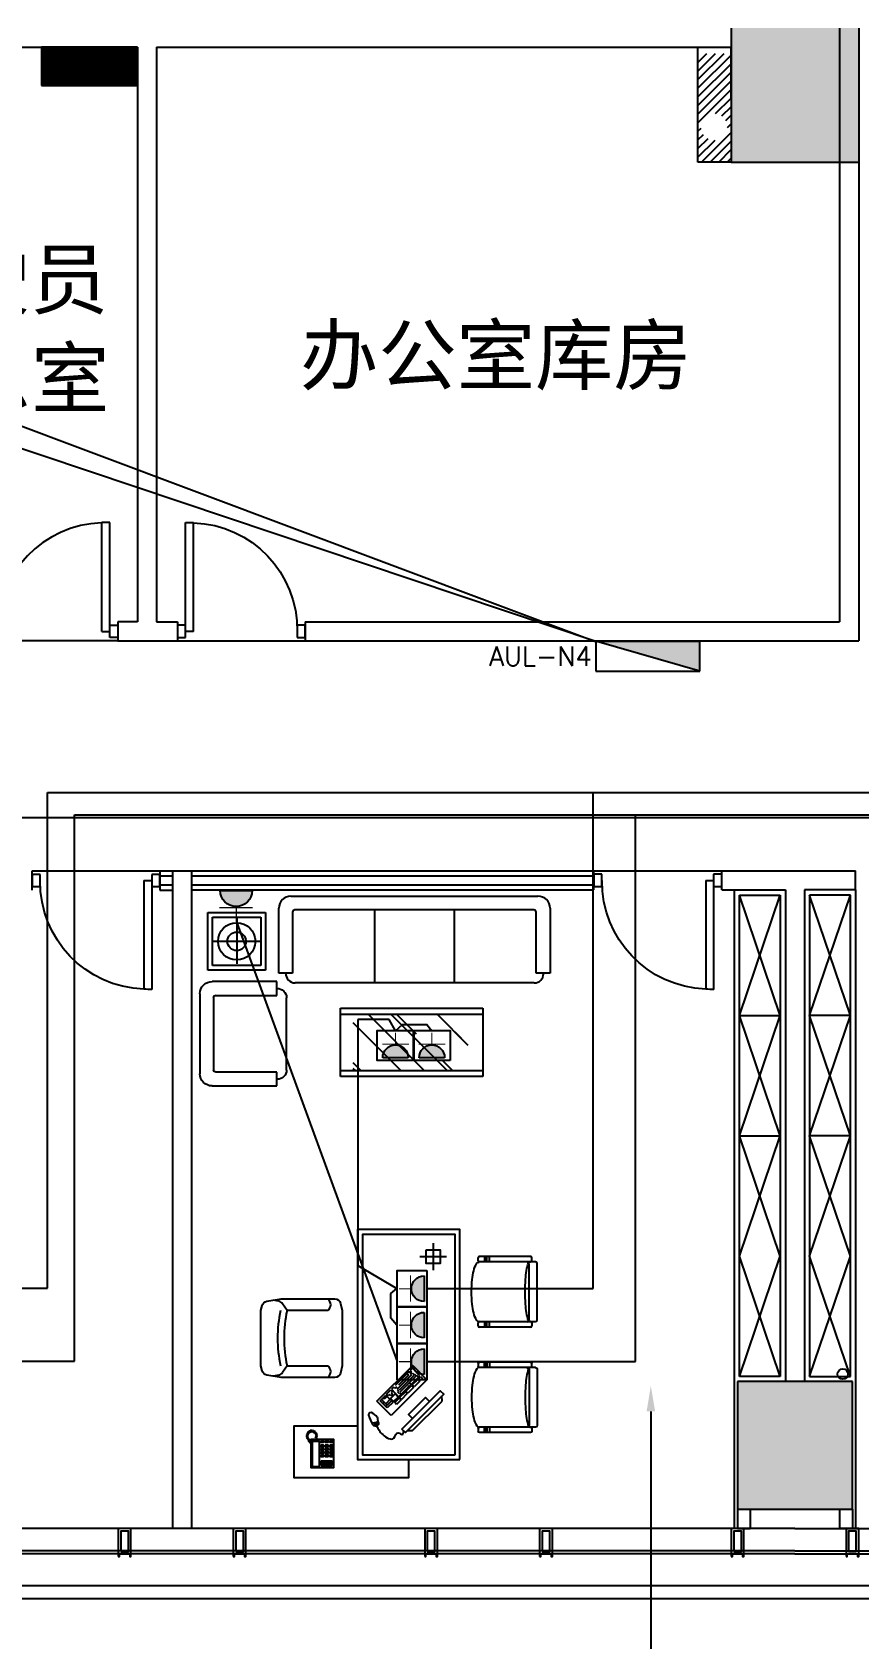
# Model space of a CAD drawing. Header units: inches. Extents: x 10 to 166961, y -47 to 131592.
# Drawn here: x 136649 to 143123, y 20647 to 33230 of the extents above; entities that cross this region are included whole.
import ezdxf

# ---------------------------------------------------------------- set-up
doc = ezdxf.new("R2010")
doc.units = ezdxf.units.IN
doc.header["$MEASUREMENT"] = 0
doc.linetypes.add('CONTINOUS', pattern=[0])
doc.linetypes.add('DASH', pattern=[0.35, 0.25, -0.1])
for name, color, linetype in [('2', 2, 'Continuous'), ('4', 4, 'Continuous'), ('8', 8, 'Continuous'), ('D-电气标号', 7, 'Continuous'), ('METAL', 7, 'Continuous'), ('Shearwall', 7, 'Continuous'), ('shearwall-bh', 253, 'Continuous'), ('stair', 2, 'Continuous'), ('wall', 2, 'Continuous'), ('windows', 4, 'Continuous'), ('z', 2, 'Continuous'), ('修改', 1, 'Continuous'), ('家具', 9, 'Continuous'), ('尺寸3', 31, 'Continuous'), ('插座图', 4, 'Continuous')]:
    doc.layers.add(name, color=color, linetype=linetype)
doc.styles.add('_TCH_LABEL', font='complex_.ttf', dxfattribs={"bigfont": 'GBCBIG'})
doc.styles.add('F', font='')
doc.styles.get("Standard").update_dxf_attribs({"font": 'txt', "bigfont": 'gbcbig.shx'})
doc.styles.get('F').set_extended_font_data('SimHei')

# ---------------------------------------------------------------- blocks, each defined once
blk = doc.blocks.new('Metal')
at = {"layer": 'METAL', "color": 4}
for points in [[(-50, 20), (-40, 20), (-40, 0), (40, 0), (40, 20), (50, 20), (50, -200), (-50, -200)], [(-30, -20), (30, -20), (30, -180), (-30, -180)]]:
    blk.add_lwpolyline(points, close=True, dxfattribs=at)
blk = doc.blocks.new('A$C6F910B85')
at = {"layer": '2', "linetype": 'CONTINOUS'}
blk.add_lwpolyline([(16, 10), (125, 446), (164, 437), (55, 0)], close=True, dxfattribs=at)
at = {"layer": '家具', "color": 8, "linetype": 'CONTINOUS'}
for p, q in [((181, 381), (159, 417)), ((96, 41), (181, 381)), ((96, 41), (60, 19))]:
    blk.add_line(p, q, dxfattribs=at)
blk.add_lwpolyline([(95, 325), (49, 337), (0, 142), (46, 131)], dxfattribs=at)
blk = doc.blocks.new('A$C199E2D14')
at = {"layer": '家具', "color": 8}
for p, q in [((207, 195), (191, 175)), ((199, 175), (210, 192)), ((212, 197), (207, 195)), ((210, 192), (216, 195)), ((215, 199), (212, 197)), ((218, 205), (215, 204)), ((215, 204), (215, 199)), ((216, 195), (218, 196)), ((221, 202), (218, 205)), ((218, 198), (220, 195)), ((218, 196), (218, 198)), ((224, 208), (219, 206)), ((219, 206), (221, 202)), ((220, 195), (232, 202)), ((232, 151), (223, 152)), ((223, 148), (236, 147)), ((223, 148), (223, 148)), ((230, 203), (224, 208)), ((236, 214), (229, 210)), ((229, 210), (230, 203)), ((232, 202), (250, 213)), ((238, 150), (232, 151)), ((243, 210), (236, 214)), ((236, 147), (242, 144)), ((244, 148), (238, 150)), ((247, 220), (241, 217)), ((241, 217), (243, 210)), ((242, 144), (243, 145)), ((243, 145), (245, 141)), ((248, 151), (244, 148)), ((245, 141), (251, 139)), ((252, 216), (247, 220)), ((253, 148), (248, 151)), ((251, 213), (276, 213)), ((251, 139), (254, 145)), ((254, 223), (252, 216)), ((269, 144), (253, 148)), ((262, 223), (254, 223)), ((254, 145), (256, 137)), ((256, 137), (263, 135)), ((262, 215), (262, 223)), ((264, 223), (262, 215)), ((263, 135), (266, 143)), ((270, 223), (264, 223)), ((266, 143), (269, 134)), ((283, 149), (269, 144)), ((269, 134), (275, 136)), ((273, 216), (270, 223)), ((276, 223), (273, 216)), ((275, 136), (277, 143)), ((282, 222), (276, 223)), ((276, 213), (293, 203)), ((277, 143), (282, 138)), ((282, 214), (282, 222)), ((287, 219), (282, 214)), ((282, 138), (288, 140)), ((294, 160), (283, 149)), ((285, 146), (292, 143)), ((288, 140), (285, 146)), ((292, 216), (287, 219)), ((289, 209), (292, 216)), ((297, 212), (289, 209)), ((292, 143), (296, 147)), ((293, 203), (299, 189)), ((293, 154), (301, 151)), ((296, 147), (293, 154)), ((301, 173), (294, 160)), ((301, 209), (297, 212)), ((297, 202), (301, 209)), ((305, 204), (297, 202)), ((299, 189), (301, 173)), ((299, 161), (306, 161)), ((304, 155), (299, 161)), ((301, 194), (306, 199)), ((309, 194), (301, 194)), ((301, 169), (310, 169)), ((308, 165), (301, 169)), ((301, 151), (304, 155)), ((303, 187), (311, 189)), ((310, 185), (303, 187)), ((304, 177), (311, 180)), ((310, 174), (304, 177)), ((306, 199), (305, 204)), ((306, 161), (308, 165)), ((311, 189), (309, 194)), ((311, 180), (310, 185)), ((310, 169), (310, 174)), ((19, 101), (59, 101)), ((19, 101), (19, 10)), ((19, 10), (59, 10)), ((29, 101), (29, 10)), ((39, 101), (39, 10)), ((49, 101), (49, 10)), ((59, 101), (59, 10))]:
    blk.add_line(p, q, dxfattribs=at)
for points in [[(238, 146), (238, 0), (0, 0), (0, 186), (200, 186)], [(206, 186), (238, 186), (238, 150)]]:
    blk.add_lwpolyline(points, dxfattribs=at)
for points in [[(10, 175), (223, 175), (223, 120), (10, 120)], [(108, 106), (95, 106), (95, 82), (108, 82)], [(108, 69), (95, 69), (95, 45), (108, 45)], [(108, 31), (95, 31), (95, 7), (108, 7)], [(135, 106), (123, 106), (123, 82), (135, 82)], [(135, 69), (123, 69), (123, 45), (135, 45)], [(135, 31), (123, 31), (123, 7), (135, 7)], [(162, 106), (150, 106), (150, 82), (162, 82)], [(162, 69), (150, 69), (150, 45), (162, 45)], [(162, 31), (150, 31), (150, 7), (162, 7)], [(188, 106), (175, 106), (175, 82), (188, 82)], [(188, 69), (175, 69), (175, 45), (188, 45)], [(188, 31), (175, 31), (175, 7), (188, 7)], [(225, 106), (213, 106), (213, 82), (225, 82)], [(225, 69), (213, 69), (213, 45), (225, 45)], [(225, 31), (213, 31), (213, 7), (225, 7)]]:
    blk.add_lwpolyline(points, close=True, dxfattribs=at)
blk = doc.blocks.new('A$C2D870EBA')
at = {"layer": '4', "color": 4}
for p, q in [((58, 579), (58, 605)), ((515, 615), (68, 615)), ((112, 615), (112, 568)), ((121, 568), (121, 615)), ((134, 568), (134, 615)), ((156, 568), (156, 615)), ((557, 568), (515, 568)), ((525, 579), (525, 605)), ((573, 63), (573, 553)), ((58, 11), (58, 37)), ((515, 0), (68, 0)), ((112, 48), (112, 0)), ((121, 0), (121, 48)), ((134, 0), (134, 47)), ((156, 0), (156, 48)), ((557, 47), (515, 47)), ((525, 37), (525, 11))]:
    blk.add_line(p, q, dxfattribs=at)
for points in [[(0, 307, -0.025468), (5, 414, -0.03503), (19, 491, -0.073968), (46, 556, -0.261807), (64, 567, -0.264295)], [(64, 47, -0.261807), (46, 58, -0.073968), (19, 124, -0.03503), (5, 200, -0.025468), (0, 307, -0.025468)]]:
    blk.add_lwpolyline(points, format="xyb", dxfattribs=at)
for centre, radius, start, end in [((68, 605), 10.4, 90, 180), ((68, 579), 10.4, 180, 270), ((515, 605), 10.4, 0, 90), ((515, 579), 10.4, 270.0016, 0), ((557, 553), 15.6, 0, 90), ((68, 37), 10.4, 90, 180), ((68, 11), 10.4, 180, 270), ((515, 37), 10.4, 0, 89.9988), ((515, 11), 10.4, 270, 0), ((557, 63), 15.6, 270, 0)]:
    blk.add_arc(centre, radius, start, end, dxfattribs=at)
at = {"layer": '8', "color": 8}
for p, q in [((515, 568), (64, 568)), ((502, 68), (502, 547)), ((515, 47), (64, 47))]:
    blk.add_line(p, q, dxfattribs=at)
for points in [[(468, 308, -0.016344), (471, 416, -0.022849), (480, 492, -0.051986), (498, 561, -0.284906), (508, 568, -0.024025)], [(510, 49, -0.030131), (509, 49, -0.31106), (498, 56, -0.051986), (480, 125, -0.022849), (471, 201, -0.016344), (468, 308, -0.016344)]]:
    blk.add_lwpolyline(points, format="xyb", dxfattribs=at)
for centre, start, end in [((481, 547), 0, 90), ((481, 68), 270, 0)]:
    blk.add_arc(centre, 20.8, start, end, dxfattribs=at)
blk = doc.blocks.new('A$C0DE74622')
at = {"layer": '家具', "color": 4}
for p, q in [((671, 632), (88, 632)), ((0, 543), (0, 71)), ((101, 71), (101, 515)), ((117, 531), (643, 531)), ((659, 515), (659, 71)), ((760, 71), (760, 543)), ((0, 71), (101, 71)), ((115, 0), (642, 0)), ((659, 71), (760, 71))]:
    blk.add_line(p, q, dxfattribs=at)
at = {"layer": '家具', "color": 4, "extrusion": (0, 0, -1)}
for centre, major_axis, start_param, end_param in [((88, 543), (0.4, 88.5), 4.708006, 6.278802), ((671, 543), (0.8, -88.5), 3.15089, 4.721687), ((117, 515), (11.8, -11.8), 2.356194, 3.926991), ((643, 515), (11.8, 11.8), 5.497787, 7.068583), ((115, 67), (0.8, 67), 3.130013, 4.70081), ((642, 67), (0.4, 67), 1.50663, 3.134946)]:
    blk.add_ellipse(centre, major_axis=major_axis, ratio=1, start_param=start_param, end_param=end_param, dxfattribs=at)
blk = doc.blocks.new('*X143')
at = {"color": 0}
for p, q in [((-250, 32.8), (-82.8, 200)), ((-250, 68.2), (-118.2, 200)), ((-250, 103.6), (-153.6, 200)), ((-250, 138.9), (-188.9, 200)), ((-250, 174.3), (-224.3, 200)), ((-247.5, 0), (-47.5, 200)), ((-212.1, 0), (-12.1, 200)), ((-176.8, 0), (23.2, 200)), ((-141.4, 0), (58.6, 200)), ((-106.1, 0), (93.9, 200)), ((-70.7, 0), (129.3, 200)), ((-35.4, 0), (164.6, 200)), ((0, 0), (200, 200)), ((35.4, 0), (235.4, 200)), ((70.7, 0), (250, 179.3)), ((106.1, 0), (250, 143.9)), ((141.4, 0), (250, 108.6)), ((176.8, 0), (250, 73.2)), ((212.1, 0), (250, 37.9)), ((247.5, 0), (250, 2.5))]:
    blk.add_line(p, q, dxfattribs=at)
blk = doc.blocks.new('A$C127C375D')
at = {"layer": '插座图', "lineweight": -2}
blk.add_hatch(color=3, dxfattribs=at).paths.add_polyline_path([(91.7, 8.4, 1), (16.1, 8.4)])
at = {"layer": '插座图', "color": 3, "lineweight": -2}
blk.add_line((16.1, 8.4), (91.7, 8.4), dxfattribs=at)
blk.add_lwpolyline([(0, 0), (107.8, 0), (107.8, 88.6), (0, 88.6)], close=True, dxfattribs=at)
at = {"layer": '插座图', "color": 3, "lineweight": -2, "const_width": 3.2}
for points in [[(14.3, 48.8), (92.6, 48.8)], [(53.9, 46.2), (53.9, 82.6)]]:
    blk.add_lwpolyline(points, dxfattribs=at)
at = {"layer": '插座图', "color": 3, "lineweight": -2}
blk.add_arc((53.9, 8.4), 37.8, 0, 180, dxfattribs=at)
blk = doc.blocks.new('A$C029860CA')
at = {"layer": '插座图', "lineweight": -2}
blk.add_hatch(color=3, dxfattribs=at).paths.add_polyline_path([(96.7, 0, 1), (2.2, 0)])
at = {"layer": '插座图', "color": 3, "lineweight": -2}
blk.add_line((2.2, 0), (96.7, 0), dxfattribs=at)
at = {"layer": '插座图', "color": 3, "lineweight": -2, "const_width": 4}
for points in [[(0, 50.5), (97.9, 50.5)], [(49.5, 47.3), (49.5, 92.7)]]:
    blk.add_lwpolyline(points, dxfattribs=at)
at = {"layer": '插座图', "color": 3, "lineweight": -2}
blk.add_arc((49.5, 0), 47.3, 0, 180, dxfattribs=at)
blk = doc.blocks.new('A$C120B0ACC')
at = {"layer": '插座图', "lineweight": -2}
blk.add_hatch(color=3, dxfattribs=at).paths.add_polyline_path([(0, 44.1), (0, 0), (152.7, 0)])
at = {"layer": '插座图', "color": 3, "lineweight": -2}
for p, q in [((154.2, 44.1), (0, 44.1)), ((0, 44.1), (152.7, 0)), ((0, 44.1), (0, 0)), ((154.2, 0), (154.2, 44.1)), ((0, 0), (154.2, 0)), ((0, 0), (152.7, 0))]:
    blk.add_line(p, q, dxfattribs=at)

msp = doc.modelspace()

# ---------------------------------------------------------------- hatches: boundary and pattern name
at = {"layer": 'shearwall-bh'}
for points in [[(143123, 33262), (142123, 33262), (142123, 32212), (143123, 32212)], [(143073, 22662), (142173, 22662), (142173, 21662), (143073, 21662)]]:
    msp.add_hatch(color=252, dxfattribs=at).paths.add_polyline_path(points)
at = {"layer": '家具'}
h = msp.add_hatch(dxfattribs=at)
h.set_pattern_fill('AR-RROOF', color=8, scale=424.285714, angle=405, style=0)
h.set_pattern_definition([(135, (137746.2, 8170.4), (-864.044, 324.0165), [5727.86, -763.714, 1909.286, -381.86]), (135, (137252.1, 8394.5), (-89.105, -629.132), [1145.57, -126.013, 2291.143, -286.393]), (135, (137381.7, 8075.9), (-1584.981, 1223.1624), [3054.857, -534.6, 1527.43, -381.857])])
h.paths.add_polyline_path([(139164, 25099), (139164, 25539), (140064, 25539), (140064, 25099)])

# ---------------------------------------------------------------- linework, layer by layer
for p, q in [((137473, 33112), (136723, 33112)), ((136723, 33112), (136723, 32812)), ((137473, 32812), (137473, 33112)), ((136723, 32812), (137473, 32812))]:
    msp.add_line(p, q)
at = {"color": 252}
for p, q in [((141863, 32212), (141863, 33112)), ((142123, 32212), (141863, 32212))]:
    msp.add_line(p, q, dxfattribs=at)
at = {"color": 2}
for p, q in [((133805, 31182), (141062, 28459)), ((133805, 30897), (141070, 28459)), ((136770, 23393), (136770, 27276)), ((136770, 27276), (151393, 27276)), ((141043, 23390), (141043, 27276)), ((132094, 27079), (151218, 27079)), ((136981, 22822), (136981, 27101)), ((136981, 27101), (151581, 27101)), ((141374, 22819), (141374, 27101)), ((138251, 26255), (139507, 22819)), ((139444, 25499), (139200, 25499)), ((139200, 25499), (139200, 23570)), ((139494, 25410), (139444, 25499)), ((139200, 23570), (139505, 23390)), ((135579, 23393), (136770, 23393)), ((139741, 23390), (141043, 23390)), ((135579, 22822), (136981, 22822)), ((139741, 22819), (141374, 22819))]:
    msp.add_line(p, q, dxfattribs=at)
at = {"const_width": 300}
msp.add_lwpolyline([(137473, 32962), (136723, 32962)], dxfattribs=at)
at = {"color": 2}
for points in [[(139494, 25410), (139549, 25458), (139741, 25458), (139780, 25410)], [(139505, 23104), (139457, 23159), (139457, 23351), (139505, 23390)]]:
    msp.add_lwpolyline(points, dxfattribs=at)
at = {"layer": '4', "color": 252}
for p, q in [((142123, 32715), (142123, 33115)), ((138581, 23291), (138537, 23299)), ((138645, 23219), (138610, 23271)), ((138645, 22785), (138610, 22733)), ((138581, 22713), (138537, 22705))]:
    msp.add_line(p, q, dxfattribs=at)
at = {"layer": '4'}
for p, q in [((137194, 28537), (137194, 29389)), ((137256, 28537), (137256, 29391)), ((137850, 28537), (137850, 29391)), ((137913, 28537), (137913, 29389)), ((137256, 28585), (137319, 28585)), ((137256, 28489), (137256, 28585)), ((137319, 28585), (137319, 28489)), ((137788, 28585), (137788, 28489)), ((137850, 28585), (137788, 28585)), ((137850, 28489), (137850, 28585)), ((138725, 28585), (138725, 28489)), ((138788, 28585), (138725, 28585)), ((138788, 28489), (138788, 28585)), ((137194, 28537), (137256, 28537)), ((137319, 28489), (137256, 28489)), ((137788, 28489), (137850, 28489)), ((137913, 28537), (137850, 28537)), ((138725, 28489), (138788, 28489)), ((136649, 26634), (136649, 26539)), ((136711, 26634), (136649, 26634)), ((136711, 26539), (136711, 26634)), ((137524, 26586), (137524, 25735)), ((137524, 26586), (137586, 26586)), ((137586, 26634), (137586, 26539)), ((137649, 26634), (137586, 26634)), ((137586, 26586), (137586, 25733)), ((137649, 26539), (137649, 26634)), ((141049, 26635), (141049, 26539)), ((141111, 26635), (141049, 26635)), ((141111, 26539), (141111, 26635)), ((141924, 26587), (141924, 25735)), ((141924, 26587), (141986, 26587)), ((141986, 26635), (141986, 26539)), ((142049, 26635), (141986, 26635)), ((141986, 26587), (141986, 25733)), ((142049, 26539), (142049, 26635)), ((136649, 26539), (136711, 26539)), ((137586, 26539), (137649, 26539)), ((141049, 26539), (141111, 26539)), ((141986, 26539), (142049, 26539))]:
    msp.add_line(p, q, dxfattribs=at)
at = {"layer": '4', "color": 252}
msp.add_lwpolyline([(139998, 22052), (139998, 23852), (139198, 23852), (139198, 22052)], close=True, dxfattribs=at)
msp.add_lwpolyline([(139078, 22785), (139064, 22729, -0.344151), (139020, 22694), (138599, 22694), (138486, 22713, -0.262026), (138450, 22747), (138440, 22785), (138440, 23219), (138450, 23257, -0.262026), (138486, 23291), (138599, 23310), (139020, 23310, -0.344151), (139064, 23275), (139078, 23219)], format="xyb", close=True, dxfattribs=at)
msp.add_lwpolyline([(139198, 22312), (138698, 22312), (138698, 21912), (139599, 21912), (139599, 22052)], dxfattribs=at)
for centre, radius, start, end in [((138572, 23246), 45.6, 33.6901, 78.6901), ((139662, 23002), 1040, 167.982, 192.018), ((138572, 22758), 45.6, 281.3099, 326.3099)]:
    msp.add_arc(centre, radius, start, end, dxfattribs=at)
at = {"layer": '4'}
msp.add_ellipse((137256, 28516), major_axis=(0, -875), ratio=1, start_param=3.14131, end_param=3.212799, dxfattribs=at)
at = {"layer": '4', "extrusion": (0, 0, -1)}
for centre, start_param, end_param in [((137850, 28516), -0.00035, 0.07114), ((137586, 26608), 3.141243, 3.212732), ((141986, 26608), 3.141243, 3.212732)]:
    msp.add_ellipse(centre, major_axis=(0, 875), ratio=1, start_param=start_param, end_param=end_param, dxfattribs=at)
at = {"layer": '8', "color": 252}
for p, q in [((139789, 23746), (139789, 23536)), ((139684, 23641), (139894, 23641)), ((138964, 23219), (138645, 23219)), ((138645, 22785), (138964, 22785)), ((139349, 22508), (139630, 22788)), ((139630, 22788), (139741, 22677)), ((139741, 22677), (139460, 22397)), ((139601, 22740), (139492, 22631)), ((139621, 22716), (139514, 22609)), ((139595, 22712), (139517, 22635)), ((139519, 22544), (139684, 22708)), ((139638, 22710), (139523, 22596)), ((139654, 22705), (139528, 22580)), ((139584, 22723), (139595, 22712)), ((139612, 22729), (139601, 22740)), ((139627, 22766), (139610, 22749)), ((139610, 22749), (139621, 22738)), ((139621, 22738), (139612, 22729)), ((139625, 22720), (139614, 22731)), ((139630, 22725), (139625, 22720)), ((139626, 22637), (139671, 22681)), ((139684, 22708), (139627, 22766)), ((139641, 22714), (139630, 22725)), ((139645, 22718), (139641, 22714)), ((139686, 22666), (139641, 22622)), ((139658, 22705), (139645, 22718)), ((139662, 22709), (139658, 22705)), ((139671, 22699), (139662, 22709)), ((139671, 22681), (139686, 22666)), ((139678, 22688), (139691, 22701)), ((139693, 22673), (139678, 22688)), ((139691, 22701), (139706, 22686)), ((139706, 22686), (139693, 22673)), ((139375, 22512), (139419, 22556)), ((139406, 22524), (139397, 22534)), ((139427, 22545), (139406, 22524)), ((139419, 22556), (139475, 22500)), ((139423, 22563), (139458, 22598)), ((139436, 22550), (139423, 22563)), ((139447, 22561), (139436, 22550)), ((139458, 22550), (139447, 22561)), ((139456, 22530), (139491, 22565)), ((139480, 22506), (139456, 22530)), ((139458, 22598), (139471, 22585)), ((139471, 22563), (139458, 22550)), ((139471, 22585), (139460, 22574)), ((139460, 22574), (139471, 22563)), ((139479, 22618), (139462, 22602)), ((139462, 22602), (139519, 22544)), ((139490, 22607), (139479, 22618)), ((139515, 22541), (139480, 22506)), ((139488, 22498), (139523, 22533)), ((139503, 22620), (139490, 22607)), ((139491, 22565), (139515, 22541)), ((139503, 22617), (139514, 22605)), ((139514, 22605), (139508, 22600)), ((139508, 22600), (139517, 22591)), ((139517, 22591), (139510, 22583)), ((139510, 22583), (139521, 22572)), ((139521, 22572), (139525, 22576)), ((139523, 22533), (139538, 22519)), ((139525, 22576), (139536, 22565)), ((139526, 22537), (139573, 22583)), ((139541, 22522), (139526, 22537)), ((139587, 22568), (139541, 22522)), ((139573, 22583), (139587, 22568)), ((139576, 22587), (139621, 22631)), ((139591, 22572), (139576, 22587)), ((139591, 22631), (139602, 22620)), ((139636, 22616), (139591, 22572)), ((139617, 22635), (139606, 22646)), ((139621, 22631), (139636, 22616)), ((139641, 22622), (139626, 22637)), ((139460, 22397), (139349, 22508)), ((139430, 22456), (139375, 22512)), ((139386, 22523), (139406, 22502)), ((139406, 22502), (139397, 22493)), ((139406, 22502), (139430, 22478)), ((139451, 22521), (139421, 22491)), ((139430, 22478), (139421, 22469)), ((139475, 22500), (139430, 22456)), ((139464, 22511), (139432, 22480)), ((139502, 22484), (139488, 22498)), ((139538, 22519), (139502, 22484))]:
    msp.add_line(p, q, dxfattribs=at)
for points in [[(139961, 22089), (139961, 23815), (139235, 23815), (139235, 22089)], [(139735, 23695), (139843, 23695), (139843, 23587), (139735, 23587)]]:
    msp.add_lwpolyline(points, close=True, dxfattribs=at)
for centre, radius, start, end in [((138930, 23264), 57, 306.8699, 53.1301), ((139611, 23002), 1040, 167.982, 192.018), ((138930, 22740), 57, 306.8699, 53.1301)]:
    msp.add_arc(centre, radius, start, end, dxfattribs=at)
at = {"layer": '8'}
msp.add_ellipse((137246, 28524), major_axis=(-627, 610), ratio=0.977189, start_param=-0.749692, end_param=0.768547, dxfattribs=at)
at = {"layer": '8', "extrusion": (0, 0, -1)}
for centre, start_param, end_param in [((137860, 28524), -0.749692, 0.768547), ((137577, 26599), 2.391901, 3.91014), ((141977, 26600), 2.391901, 3.91014)]:
    msp.add_ellipse(centre, major_axis=(627, 610), ratio=0.977189, start_param=start_param, end_param=end_param, dxfattribs=at)
at = {"layer": 'Shearwall', "color": 252}
for p, q in [((142123, 33262), (142123, 32212)), ((142123, 32212), (143123, 32212)), ((143073, 22662), (142173, 22662)), ((142173, 22662), (142173, 21662)), ((143073, 21662), (143073, 22662)), ((142173, 21662), (143073, 21662))]:
    msp.add_line(p, q, dxfattribs=at)
msp.add_circle((142997, 22721), 40.5, dxfattribs=at)
msp.add_circle((142997, 22721), 40.5, dxfattribs=at)
at = {"layer": 'stair', "color": 6}
for points in [[(134023, 44462), (154648, 44462), (154648, 21062), (133023, 21062), (133023, 21312)], [(154748, 26662), (154748, 26662), (155048, 20962), (91814, 20962), (92098, 25462), (92098, 35062)]]:
    msp.add_lwpolyline(points, dxfattribs=at)
at = {"layer": 'wall', "color": 252, "linetype": 'DASH'}
for p, q in [((142173, 21662), (142173, 21512)), ((142273, 21662), (142273, 21512)), ((142973, 21662), (142973, 21512)), ((143073, 21662), (143073, 21512))]:
    msp.add_line(p, q, dxfattribs=at)
at = {"layer": 'wall', "color": 2, "linetype": 'DASH'}
for p, q in [((142173, 21512), (142273, 21512)), ((142273, 21512), (142173, 21512)), ((142973, 21512), (143073, 21512)), ((143073, 21512), (142973, 21512))]:
    msp.add_line(p, q, dxfattribs=at)
at = {"layer": 'windows', "color": 2}
for p, q in [((142623, 21512), (132573, 21512)), ((142623, 21512), (154198, 21512)), ((142623, 21337), (132573, 21337)), ((142623, 21312), (132573, 21312)), ((142623, 21337), (152623, 21337)), ((142623, 21312), (152623, 21312))]:
    msp.add_line(p, q, dxfattribs=at)
at = {"layer": '家具', "color": 4}
for p, q in [((138676, 26464, 0), (140610, 26464, 0)), ((138026, 25885), (138026, 26335)), ((138026, 26335), (138476, 26335)), ((138476, 26335), (138476, 25885)), ((138580, 25861, 0), (138580, 26369, 0)), ((138689, 26338, 0), (138689, 25861, 0)), ((140578, 26356, 0), (138707, 26356, 0)), ((140597, 25861, 0), (140597, 26338, 0)), ((140705, 26369, 0), (140705, 25861, 0)), ((138476, 25885), (138026, 25885)), ((138689, 25861, 0), (138580, 25861, 0)), ((140705, 25861, 0), (140597, 25861, 0)), ((140581, 25784, 0), (138708, 25784, 0)), ((139064, 25587, 0), (140179, 25587, 0)), ((139064, 25052, 0), (139064, 25587, 0)), ((140179, 25587, 0), (140179, 25052, 0)), ((140179, 25052, 0), (139064, 25052, 0))]:
    msp.add_line(p, q, dxfattribs=at)
at = {"layer": '家具', "color": 8}
for p, q in [((138062, 25921), (138062, 26299)), ((138062, 26299), (138440, 26299)), ((138440, 26299), (138440, 25921)), ((139332, 25784, 0), (139332, 26356, 0)), ((139956, 25784, 0), (139956, 26356, 0)), ((138251, 26292), (138251, 25934)), ((138069, 26110), (138434, 26110)), ((138440, 25921), (138062, 25921)), ((139064, 25539, 0), (140179, 25539, 0)), ((139064, 25099, 0), (140179, 25099, 0))]:
    msp.add_line(p, q, dxfattribs=at)
at = {"layer": '家具', "color": 252}
for p, q in [((139306, 22420), (139294, 22418)), ((139329, 22341), (139336, 22315)), ((139344, 22344), (139352, 22319))]:
    msp.add_line(p, q, dxfattribs=at)
for centre, radius, start, end in [((139305, 22398), 22.5, 118.6427, 179.0923), ((139587, 22500), 321, 198.5032, 213.1595), ((139266, 22321), 106, 36.187, 68.0274), ((139314, 22434), 94.8, 267.1219, 297.0015), ((139333, 22332), 17, 206.3285, 264.4483), ((139336, 22354), 39, 264.4483, 307.2497)]:
    msp.add_arc(centre, radius, start, end, dxfattribs=at)
at = {"layer": '家具', "color": 4}
for centre, major_axis, start_param, end_param in [((138676, 26369, 0), (-0.9, 95.2), -0.009767, 1.561029), ((140610, 26369, 0), (1, 95.2), -1.560508, 0.010289), ((138707, 26338, 0), (-12.8, 12.8), -0.785398, 0.785398), ((140578, 26338, 0), (12.8, 12.8), 5.497787, 7.068583), ((138708, 25856, 0), (1.6, 72.1), 1.535591, 3.163907), ((140581, 25856, 0), (-0.6, 72.1), 3.133569, 4.704365)]:
    msp.add_ellipse(centre, major_axis=major_axis, ratio=1, start_param=start_param, end_param=end_param, dxfattribs=at)
at = {"layer": '家具', "color": 8}
for major_axis, start_param, end_param in [((0, 146), 1.571916208735653, 7.855101515915239), ((-0.2, 72.9), 1.56867049903344, 7.851855806213026)]:
    msp.add_ellipse((138251, 26110), major_axis=major_axis, ratio=1, start_param=start_param, end_param=end_param, dxfattribs=at)
at = {"layer": '家具', "color": 252}
for points, knots in [([(139346, 22316), (139358, 22292), (139383, 22244), (139488, 22184), (139502, 22285), (139549, 22235), (139560, 22265), (139558, 22276)], [0, 0, 0, 0, 89.180996, 185.391702, 247.379604, 284.879604, 301.833056, 301.833056, 301.833056, 301.833056]), ([(139352, 22384), (139356, 22372), (139352, 22356), (139362, 22338), (139364, 22330), (139360, 22324), (139359, 22323)], [0, 0, 0, 0, 61.392948, 66.317377, 85.526749, 93.173022, 93.173022, 93.173022, 93.173022])]:
    msp.add_open_spline(points, degree=3, knots=knots, dxfattribs=at)
at = {"layer": '尺寸3', "color": 252}
for p, q in [((142973, 33262), (142973, 28612)), ((143123, 33262), (143123, 28462)), ((133523, 33112), (137473, 33112)), ((137473, 33112), (137473, 28612)), ((137623, 33112), (142123, 33112)), ((137623, 33112), (137623, 28612)), ((141863, 33060), (141866, 33062)), ((141863, 32993), (141933, 33062)), ((141863, 32925), (142000, 33062)), ((141863, 32858), (142068, 33062)), ((141863, 32791), (142123, 33051)), ((141863, 32723), (142123, 32983)), ((141863, 32656), (142123, 32916)), ((141863, 32588), (142123, 32848)), ((141863, 32521), (142123, 32781)), ((142001, 32592), (142123, 32714)), ((142051, 32574), (142123, 32646)), ((141863, 32454), (141888, 32479)), ((142082, 32538), (142123, 32579)), ((142095, 32483), (142123, 32512)), ((141863, 32386), (141906, 32429)), ((141863, 32319), (141942, 32398)), ((141863, 32252), (141997, 32385)), ((141891, 32212), (142123, 32444)), ((141958, 32212), (142123, 32377)), ((142026, 32212), (142123, 32310)), ((142093, 32212), (142123, 32242)), ((137319, 28612), (137319, 28462)), ((137473, 28612), (137319, 28612)), ((137623, 28612), (137788, 28612)), ((137788, 28612), (137788, 28462)), ((138788, 28612), (142973, 28612)), ((138788, 28612), (138788, 28462)), ((137319, 28462), (136319, 28462)), ((137319, 28462), (137788, 28462)), ((137788, 28462), (138788, 28462)), ((138788, 28462), (143123, 28462)), ((136649, 26511), (136649, 26661)), ((136649, 26661), (137649, 26661)), ((137649, 26662), (137748, 26662)), ((137649, 26662), (137649, 26511)), ((137649, 26623), (137748, 26623)), ((137649, 26553), (137748, 26553)), ((137748, 26662), (137748, 21512)), ((137748, 26662), (137898, 26662)), ((137898, 26662), (137898, 21512)), ((137898, 26662), (141049, 26662)), ((137898, 26622), (141049, 26622)), ((137898, 26552), (141049, 26552)), ((141049, 26512), (141049, 26662)), ((141049, 26662), (142049, 26662)), ((142049, 26512), (142049, 26662)), ((142049, 26662), (143098, 26662)), ((143098, 26512), (143098, 26662)), ((137649, 26511), (137748, 26511)), ((137898, 26512), (141049, 26512)), ((142049, 26512), (142548, 26512)), ((142148, 26512), (142148, 21512)), ((142188, 26472), (142508, 26472)), ((142188, 22702), (142188, 26472)), ((142188, 25530), (142508, 26472)), ((142508, 25530), (142188, 26472)), ((142508, 26472), (142508, 22702)), ((142548, 26512), (142548, 22662)), ((142698, 26512), (142698, 22662)), ((143098, 26512), (142698, 26512)), ((143058, 26472), (142738, 26472)), ((142738, 26472), (142738, 22702)), ((143058, 25530), (142738, 26472)), ((142738, 25530), (143058, 26472)), ((143058, 22702), (143058, 26472)), ((143098, 26512), (143098, 21512)), ((142188, 25530), (142508, 25530)), ((142508, 24587), (142188, 25530)), ((142188, 24587), (142508, 25530)), ((143058, 25530), (142738, 25530)), ((142738, 24587), (143058, 25530)), ((143058, 24587), (142738, 25530)), ((142188, 24587), (142508, 24587)), ((142188, 23645), (142508, 24587)), ((142508, 23645), (142188, 24587)), ((143058, 24587), (142738, 24587)), ((143058, 23645), (142738, 24587)), ((142738, 23645), (143058, 24587)), ((142508, 22702), (142188, 23645)), ((142188, 22702), (142508, 23645)), ((142738, 22702), (143058, 23645)), ((143058, 22702), (142738, 23645)), ((142508, 22702), (142188, 22702)), ((142738, 22702), (143058, 22702))]:
    msp.add_line(p, q, dxfattribs=at)
msp.add_lwpolyline([(141494, 22429), (141494, 19664), (146233, 19664)], dxfattribs=at)
msp.add_solid([(141461, 22429), (141494, 22629), (141528, 22429)], dxfattribs=at)

# ---------------------------------------------------------------- block references
at = {"xscale": 1.500000000349246, "yscale": 1.5, "zscale": 1.5, "rotation": 180}
msp.add_blockref('*X143', (137098, 33112), dxfattribs=at)
at = {"layer": '8', "color": 252, "ltscale": 10000, "xscale": 0.898215707813506, "yscale": 0.8982157077043667, "zscale": 0.8982157078096094}
msp.add_blockref('A$C2D870EBA', (140090, 23089), dxfattribs=at)
at = {"layer": '8', "color": 252, "ltscale": 10000, "xscale": -0.898215707813506, "yscale": 0.8982157077043667, "zscale": 0.8982157078096094, "rotation": 180}
msp.add_blockref('A$C2D870EBA', (140090, 22815), dxfattribs=at)
at = {"layer": '8', "color": 252, "xscale": 0.9450000000651926, "yscale": 0.9450000000433647, "zscale": 0.9450000000000001, "rotation": 89.99999999999999}
msp.add_blockref('A$C199E2D14', (139009, 21986), dxfattribs=at)
at = {"layer": '修改', "color": 2, "xscale": -1, "rotation": 180}
for p in [(137373, 21312), (138273, 21312), (139773, 21312), (140673, 21312), (142173, 21312), (143073, 21312)]:
    msp.add_blockref('Metal', p, dxfattribs=at)
at = {"layer": '家具', "xscale": 1.075571177531856, "yscale": 1.075571177392703, "zscale": 1.075571177504394, "rotation": 90}
msp.add_blockref('A$C0DE74622', (138642, 24978, 0), dxfattribs=at)
at = {"layer": '家具', "color": 252, "extrusion": (0, 0, -1), "xscale": -0.9449999999935759, "yscale": 0.9450000000433644, "zscale": -0.9450000000000001, "rotation": 30.97614628800904}
msp.add_blockref('A$C6F910B85', (-139527, 22289), dxfattribs=at)
at = {"layer": '插座图', "color": 0, "rotation": 180}
for name, p, xscale, yscale, zscale in [('A$C120B0ACC', (141879, 28459), 5.295882656355388, 5.295882656831964, 5.295882656842108), ('A$C029860CA', (138116, 26508), -2.647941336967051, 2.647941328585148, 2.647941328421054)]:
    msp.add_blockref(name, p, dxfattribs=dict(at, xscale=xscale, yscale=yscale, zscale=zscale))
at = {"layer": '插座图', "color": 0, "extrusion": (0, 0, -1), "xscale": 2.647941328235902, "yscale": 2.647941328417801, "zscale": -2.647941328421054}
for p in [(-139637, 25176), (-139922, 25176)]:
    msp.add_blockref('A$C127C375D', p, dxfattribs=at)
at = {"layer": '插座图', "color": 0, "extrusion": (0, 0, -1), "xscale": 2.647941328235902, "yscale": 2.647941328417801, "zscale": -2.647941328421054, "rotation": 270.0000000000001}
for p in [(-139741, 23532), (-139741, 23247), (-139741, 22961)]:
    msp.add_blockref('A$C127C375D', p, dxfattribs=at)

# ---------------------------------------------------------------- texts
at = {"color": 7, "style": '_TCH_LABEL', "flags": 8}
msp.add_attdef('A', (137098, 33112), '照明配电箱', height=0.01, rotation=180, dxfattribs=at)
at = {"layer": 'D-电气标号', "color": 7}
msp.add_text('AUL-N4', height=150, dxfattribs=at).set_placement((140228, 28268))
at = {"layer": 'z', "color": 252, "style": 'F'}
for s, p in [('驾驶员', (135403, 31070)), ('办公室库房', (138746, 30476)), ('休息室', (135413, 30296))]:
    msp.add_text(s, height=450, dxfattribs=at).set_placement(p)

doc.saveas('drawing.dxf')
